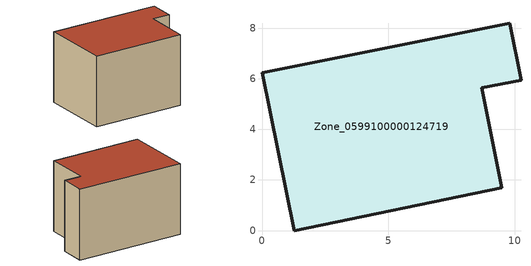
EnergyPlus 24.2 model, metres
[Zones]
Zone_0599100000124719
 floor ground (C_G): 1.28,0 0,6.23 9.8,8.19 10.24,5.95 8.68,5.64 9.48,1.69 z0
 wall outside (C_F): 10.24,5.95 9.8,8.19 0,6.23 1.28,0 9.48,1.69 8.68,5.64 10.24,5.95 z0:6.34
 roof outside (C_R): 9.48,1.69 8.68,5.64 10.24,5.95 9.8,8.19 0,6.23 1.28,0 z6.34
[BUILDING]
Pand.0599100000124719: North Axis=0; Terrain=City; Loads Convergence Tolerance Value=0.04; Temperature Convergence Tolerance Value=0.4; Solar Distribution=FullExterior; Maximum Number of Warmup Days=25; Minimum Number of Warmup Days=1
[Site:Location]
Rotterdam.The.Hague.AP_ZH_NLD Design_Conditions: Latitude=51.96; Longitude=4.45; Time Zone=1; Elevation=-4.5
[SITE:GROUNDTEMPERATURE:BUILDINGSURFACE]
18, 18, 18, 18, 18, 18, 18, 18, 18, 18, 18, 18
[MATERIAL] Thermal Absorptance=0.9; Solar Absorptance=0.7; Visible Absorptance=0.7
Name | Roughness | Thickness | Conductivity | Density | Specific Heat
G.TC.1946-1964 | MediumSmooth | 0.15 | 1 | 540 | 1210
F.TC.1946-1964 | Rough | 0.3 | 0.857143 | 1920 | 840
R.TC.1946-1964 | MediumRough | 0.2 | 0.235294 | 1500 | 1000
[CONSTRUCTION]
C_G: G.TC.1946-1964
C_F: F.TC.1946-1964
C_R: R.TC.1946-1964
[ZONE]
Zone_0599100000124719: Type=1; Multiplier=1; Ceiling Height=Autocalculate; Volume=Autocalculate; Floor Area=autocalculate; Part of Total Floor Area=Yes
[ZONEINFILTRATION:DESIGNFLOWRATE]
Infil_Zone_0599100000124719: Zone or ZoneList or Space or SpaceList=Zone_0599100000124719; Schedule=AlwaysOn; Design Flow Rate Calculation Method=Flow/Area; Flow Rate per Floor Area=0.003; Constant Term Coefficient=1; Temperature Term Coefficient=0; Velocity Term Coefficient=0; Velocity Squared Term Coefficient=0
[HVACTEMPLATE:ZONE:IDEALLOADSAIRSYSTEM]
Zone_0599100000124719: Maximum Heating Supply Air Temperature=50; Minimum Cooling Supply Air Temperature=13; Maximum Heating Supply Air Humidity Ratio=0.0156; Minimum Cooling Supply Air Humidity Ratio=0.0077; Heating Limit=NoLimit; Cooling Limit=NoLimit; Dehumidification Control Type=ConstantSensibleHeatRatio; Cooling Sensible Heat Ratio=0.7; Dehumidification Setpoint=60; Humidification Control Type=None; Humidification Setpoint=30; Outdoor Air Method=None; Outdoor Air Flow Rate per Person=0.00944; Outdoor Air Flow Rate per Zone Floor Area=0; Outdoor Air Flow Rate per Zone=0; Demand Controlled Ventilation Type=None; Outdoor Air Economizer Type=NoEconomizer; Heat Recovery Type=None; Sensible Heat Recovery Effectiveness=0.7; Latent Heat Recovery Effectiveness=0.65
[ZONECONTROL:THERMOSTAT]
ThermostatControl_Zone_0599100000124719: Zone or ZoneList=Zone_0599100000124719; Control Type Schedule=DualSetpointControlType; Control 1=Thermostat_Zone_0599100000124719; Temperature Difference Between Cutout And Setpoint=0
[THERMOSTATSETPOINT:DUALSETPOINT]
Thermostat_Zone_0599100000124719: Heating Setpoint Temperature Schedule=HeatingSetpoint_Zone_0599100000124719; Cooling Setpoint Temperature Schedule=CoolingSetpoint_Zone_0599100000124719
[SCHEDULE:COMPACT]
HeatingSetpoint_Zone_0599100000124719: Through: 12/31, For: AllDays, Until: 24:00, 21
CoolingSetpoint_Zone_0599100000124719: Through: 12/31, For: AllDays, Until: 24:00, 24
DualSetpointControlType: Through: 12/31, For: AllDays, Until: 24:00, 4
AlwaysOn: Through: 12/31, For: AllDays, Until: 24:00, 1
